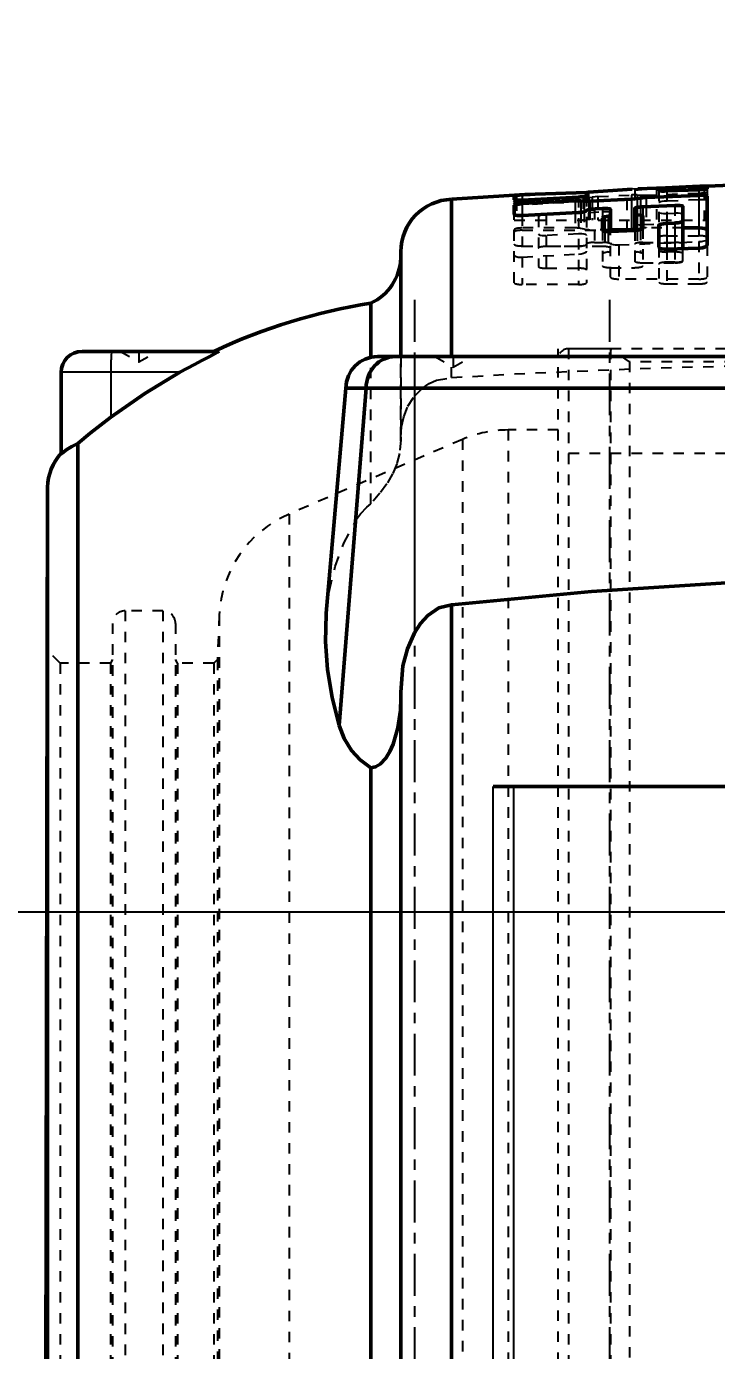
# Model space of a CAD drawing. Header units: millimetres. Extents: x 29178 to 37588, y 1365 to 7305.
# Drawn here: x 33277.7 to 33343.5, y 6421 to 6547.3 of the extents above; entities that cross this region are included whole.
import ezdxf

# ---------------------------------------------------------------- set-up
doc = ezdxf.new("R2010")
doc.units = ezdxf.units.MM
for name, pattern in [('CENTER', [7, 4, -1, 1, -1]), ('CENTER2', [28.575, 19.05, -3.175, 3.175, -3.175]), ('Dashed', [2, 1, -1])]:
    doc.linetypes.add(name, pattern=pattern)
for name, color, linetype, lineweight in [('AM_0', 7, 'Continuous', 50), ('AM_4', 3, 'Continuous', 25), ('AM_7', 7, 'CENTER', 25), ('AM_9', 6, 'Dashed', 25), ('CORTE', 6, 'CENTER2', 35)]:
    doc.layers.add(name, color=color, linetype=linetype, lineweight=lineweight)

# ---------------------------------------------------------------- blocks, each defined once
blk = doc.blocks.new('5_FRB_22_215_location_rng_2_0_in_SKFSNL5246201224KH3024_0')
at = {"layer": 'AM_9'}
for p, q in [((-43, 0), (-43, 108.75)), ((-21, 108.75), (-43, 108.75)), ((-21, 98.75), (-43, 98.75))]:
    blk.add_line(p, q, dxfattribs=at)
blk = doc.blocks.new('10_SNL_524_620_CAP_0_in_SKFSNL5246201224KH3024_0')
at = {"layer": 'AM_0'}
for p, q in [((-35.95, 123.98), (-40.11, 123.68)), ((-33.62, 124.07), (-35.41, 124)), ((-33.4, 124.06), (-30.2, 124.22)), ((-33.4, 123.82), (-33.4, 124.07)), ((-29.57, 123.92), (-32.63, 123.8)), ((-30.2, 124.22), (-29.06, 124.25)), ((-28.8, 124.26), (-28.8, 124)), ((-53.16, 108), (-53.16, 123.01)), ((-47.19, 122.95), (-47.19, 123.37)), ((-46.97, 123.39), (-45.19, 123.51)), ((-41.06, 123.22), (-46.42, 122.93)), ((-46.42, 122.59), (-41.38, 122.87)), ((-45.19, 123.51), (-40.3, 123.67)), ((-40.84, 122.87), (-40.52, 122.84)), ((-40.3, 123.65), (-40.3, 123.33)), ((-39.98, 122.84), (-36.02, 123.03)), ((-35.47, 123.08), (-35.16, 123.13)), ((-34.62, 123.18), (-29.57, 123.38)), ((-28.8, 123.32), (-28.8, 118.61)), ((-47.19, 121.55), (-47.19, 122.46)), ((-41.06, 121.75), (-46.42, 121.46)), ((-38.76, 122.12), (-39.53, 122.09)), ((-38.54, 121.33), (-38.22, 121.41)), ((-38, 122.03), (-38, 119.92)), ((-35.7, 122.13), (-35.7, 120.03)), ((-35.47, 121.53), (-35.16, 121.49)), ((-31.87, 122.42), (-34.93, 122.3)), ((-34.93, 121.38), (-34.93, 120.25)), ((-31.1, 122.32), (-31.1, 118.3)), ((-38.76, 120.08), (-38.76, 121.21)), ((-36.02, 120.1), (-38, 120.1)), ((-35.7, 120.03), (-38, 119.92)), ((-33.4, 118.44), (-33.4, 120.5)), ((-32.63, 120.71), (-31.87, 120.74)), ((-29.57, 120.28), (-31.1, 120.28)), ((-58, 118), (-58, 108)), ((-29.57, 118.36), (-32.63, 118.24)), ((-60.88, 107.93), (-60.88, 113.09)), ((-88.4, 108.5), (-75.38, 108.5)), ((60.24, 108), (-60.24, 108)), ((-90.4, 106.5), (-90.4, 98.72)), ((-63.24, 105), (-65.12, 83.52)), ((-63.9, 72.8), (-61.31, 105)), ((63.24, 105), (-63.24, 105)), ((-88.82, 0), (-88.82, 99.71)), ((-91.89, 0), (-91.7, 95.54)), ((-91.7, 0), (-91.7, 95.54)), ((-53.16, 0), (-53.16, 84.33)), ((-58, 76.06), (-58, 0)), ((-60.88, 0), (-60.88, 68.77)), ((-49.19, 67), (-22.83, 67))]:
    blk.add_line(p, q, dxfattribs=at)
for points in [[(-33.62, 124.07), (-33.48, 124.07), (-33.41, 124.07), (-33.4, 124.07)], [(-32.63, 123.8), (-32.89, 123.79), (-33.11, 123.79), (-33.28, 123.8), (-33.38, 123.81), (-33.4, 123.82)], [(-28.8, 124), (-28.85, 123.98), (-28.97, 123.96), (-29.17, 123.94), (-29.4, 123.93), (-29.57, 123.92)], [(-29.06, 124.25), (-28.9, 124.26), (-28.82, 124.26), (-28.8, 124.26)], [(-47.19, 123.37), (-47.15, 123.37), (-47.02, 123.39), (-46.97, 123.39)], [(-46.42, 122.93), (-46.68, 122.91), (-46.9, 122.91), (-47.07, 122.92), (-47.17, 122.93), (-47.19, 122.95)], [(-47.19, 122.46), (-47.18, 122.47), (-47.11, 122.5), (-46.96, 122.54), (-46.75, 122.57), (-46.5, 122.59), (-46.42, 122.59)], [(-41.38, 122.87), (-41.13, 122.87), (-40.9, 122.87), (-40.84, 122.87)], [(-40.3, 123.33), (-40.34, 123.3), (-40.46, 123.28), (-40.66, 123.25), (-40.9, 123.23), (-41.06, 123.22)], [(-39.98, 122.84), (-40.23, 122.84), (-40.46, 122.84), (-40.52, 122.84)], [(-40.3, 123.65), (-40.25, 123.67), (-40.11, 123.68)], [(-35.47, 123.08), (-35.68, 123.05), (-35.93, 123.03), (-36.02, 123.03)], [(-35.16, 123.13), (-34.95, 123.16), (-34.7, 123.18), (-34.62, 123.18)], [(-29.57, 123.38), (-29.32, 123.39), (-29.09, 123.38), (-28.92, 123.36), (-28.82, 123.34), (-28.8, 123.32)], [(-46.42, 121.46), (-46.68, 121.45), (-46.9, 121.46), (-47.07, 121.49), (-47.17, 121.52), (-47.19, 121.55)], [(-40.3, 121.92), (-40.3, 121.92), (-40.35, 121.87), (-40.48, 121.82), (-40.68, 121.79), (-40.92, 121.76), (-41.06, 121.75)], [(-40.3, 121.92), (-40.29, 121.94), (-40.22, 121.98), (-40.07, 122.02), (-39.86, 122.06), (-39.61, 122.08), (-39.53, 122.09)], [(-38.76, 122.12), (-38.51, 122.13), (-38.28, 122.12), (-38.11, 122.09), (-38.02, 122.06), (-38, 122.03)], [(-38.76, 121.21), (-38.74, 121.25), (-38.64, 121.3), (-38.54, 121.33)], [(-38, 121.53), (-38.02, 121.49), (-38.12, 121.44), (-38.22, 121.41)], [(-35.7, 122.13), (-35.69, 122.15), (-35.62, 122.2), (-35.47, 122.24), (-35.26, 122.27), (-35.01, 122.29), (-34.93, 122.3)], [(-35.47, 121.53), (-35.62, 121.57), (-35.69, 121.62), (-35.7, 121.63)], [(-35.16, 121.49), (-35.01, 121.45), (-34.94, 121.4), (-34.93, 121.38)], [(-31.87, 122.42), (-31.61, 122.43), (-31.39, 122.41), (-31.22, 122.39), (-31.12, 122.35), (-31.1, 122.32)], [(-38, 119.92), (-38.25, 119.92), (-38.48, 119.94), (-38.65, 119.98), (-38.74, 120.04), (-38.76, 120.08)], [(-34.93, 120.25), (-34.94, 120.23), (-35.01, 120.16), (-35.16, 120.11), (-35.37, 120.06), (-35.62, 120.03), (-35.7, 120.03)], [(-33.4, 120.5), (-33.4, 120.52), (-33.32, 120.58), (-33.17, 120.64), (-32.96, 120.68), (-32.72, 120.71), (-32.63, 120.71)], [(-31.1, 120.95), (-31.11, 120.93), (-31.18, 120.87), (-31.33, 120.81), (-31.54, 120.77), (-31.79, 120.75), (-31.87, 120.74)], [(-32.63, 118.24), (-32.89, 118.24), (-33.11, 118.27), (-33.28, 118.32), (-33.38, 118.39), (-33.4, 118.44)], [(-28.8, 118.61), (-28.81, 118.59), (-28.88, 118.51), (-29.03, 118.44), (-29.24, 118.39), (-29.49, 118.36), (-29.57, 118.36)], [(-75.38, 108.5), (-75.39, 108.48), (-75.48, 108.42), (-75.72, 108.28), (-76.3, 107.98), (-76.97, 107.63), (-77.68, 107.25), (-79.07, 106.5)], [(-79.07, 106.5), (-82.43, 104.48), (-85.66, 102.21)], [(-85.66, 102.21), (-86.65, 101.45), (-87.62, 100.68), (-88.82, 99.71)], [(-88.82, 99.71), (-89.39, 99.43), (-89.85, 99.14), (-90.31, 98.78), (-90.4, 98.72)], [(53.16, 84.33), (39.98, 85.56), (26.77, 86.45), (13.54, 86.97), (0.31, 87.15), (-13.08, 86.99), (-26.46, 86.46), (-39.83, 85.58), (-53.16, 84.33)], [(-63.88, 72.81), (-64.56, 75.49), (-65.01, 78.14), (-65.2, 80.8), (-65.13, 83.42), (-65.12, 83.52)], [(-53.16, 84.33), (-54.38, 84.02), (-55.43, 83.31), (-56.13, 82.55), (-56.71, 81.64)], [(-56.71, 81.64), (-57.38, 80.13), (-57.8, 78.49), (-58, 75.98)], [(-60.88, 68.77), (-60.41, 68.86), (-59.98, 69.11), (-59.43, 69.69), (-59.04, 70.33), (-58.73, 71.03), (-58.29, 72.59), (-58.05, 74.23), (-58, 75.45)], [(-60.88, 68.77), (-61.89, 69.52), (-62.72, 70.43), (-63.41, 71.57), (-63.9, 72.8)]]:
    blk.add_lwpolyline(points, dxfattribs=at)
for centre, radius, start, end in [((0, -670.88), 795.67, 91.34212, 92.17519), ((-53, 118), 5.01, 91.847, 180), ((0, -670.88), 795.67, 93.25561, 93.83062), ((-63.01, 117.62), 5.01, 295.2051, 357.44), ((-52.37, 58.75), 55, 98.9011, 115.2482), ((-88.4, 106.5), 2, 90, 180), ((-60.24, 105), 3, 90, 180), ((-86.68, 95.39), 5.03, 137.7534, 178.2516)]:
    blk.add_arc(centre, radius, start, end, dxfattribs=at)
for centre, major_axis, ratio, start_param, end_param in [((-36.02, 120.28), (0.766, 0), 0.224951, 4.712389, 5.139468), ((-29.57, 120.1), (0.766, 0), 0.224951, 0, 1.570796), ((-58.55, 105), (0, -3), 0.920505, 3.141593, 4.712389)]:
    blk.add_ellipse(centre, major_axis=major_axis, ratio=ratio, start_param=start_param, end_param=end_param, dxfattribs=at)
at = {"layer": 'AM_4'}
for p, q in [((-29.06, 124.25), (-29.06, 123.95)), ((-46.97, 123.39), (-46.97, 122.92)), ((-46.42, 122.59), (-46.42, 121.46)), ((-41.38, 122.87), (-41.38, 121.73)), ((-40.84, 122.87), (-40.84, 121.77)), ((-40.52, 122.84), (-40.52, 121.82)), ((-39.98, 122.84), (-39.98, 122.04)), ((-36.02, 123.03), (-36.02, 120.1)), ((-35.47, 123.08), (-35.47, 122.24)), ((-35.16, 123.13), (-35.16, 122.28)), ((-34.62, 123.18), (-34.62, 122.31)), ((-29.57, 123.38), (-29.57, 120.28)), ((-38.54, 121.33), (-38.54, 119.96)), ((-38.22, 121.41), (-38.22, 119.92)), ((-35.47, 121.53), (-35.47, 120.05)), ((-35.16, 121.49), (-35.16, 120.11)), ((-32.63, 120.71), (-32.63, 118.24)), ((-31.87, 120.74), (-31.87, 118.27)), ((-56.71, 108), (-56.71, 81.64)), ((-79.07, 106.5), (-90.4, 106.5)), ((-85.66, 106.5), (-85.66, 102.21)), ((-49.19, 0), (-49.19, 67)), ((-47.22, 0), (-47.22, 67))]:
    blk.add_line(p, q, dxfattribs=at)
blk.add_ellipse((-85.56, 106.5), major_axis=(0, 2), ratio=0.053063, start_param=6.283185, end_param=7.853982, dxfattribs=at)
at = {"layer": 'AM_7'}
for p, q in [((-56.71, 113.4), (-56.71, -5.4)), ((-38.09, 113.4), (-38.09, -5.4)), ((-83, 108.55), (-83, 107.44)), ((-53, 108.05), (-53, 106.94))]:
    blk.add_line(p, q, dxfattribs=at)
at = {"layer": 'AM_9'}
for p, q in [((-35.41, 124), (-35.95, 123.98)), ((-29.57, 124.14), (-35.7, 123.89)), ((-35.7, 123.89), (-33.4, 124.06)), ((-35.7, 123.99), (-35.7, 122.13)), ((-33.62, 124.07), (-33.62, 121)), ((-33.4, 123.82), (-33.4, 120.5)), ((-32.63, 123.8), (-32.63, 120.71)), ((-29.57, 124.14), (-29.57, 123.38)), ((-29.06, 123.95), (-29.06, 121)), ((-28.8, 124), (-28.8, 123.32)), ((-47.19, 122.95), (-47.19, 122.46)), ((-46.97, 122.92), (-46.97, 121)), ((-40.3, 123.67), (-46.42, 123.34)), ((-46.42, 123.34), (-46.42, 122.59)), ((-46.42, 122.79), (-40.61, 123.11)), ((-36.46, 122.98), (-46.42, 122.47)), ((-41.06, 123.22), (-41.06, 114.88)), ((-40.61, 123.11), (-40.61, 121)), ((-40.3, 123.67), (-40.3, 123.65)), ((-40.3, 123.33), (-40.3, 115.05)), ((-40.11, 123.68), (-40.11, 121)), ((-40.07, 123.17), (-39.75, 123.21)), ((-40.07, 123.17), (-40.07, 121)), ((-39.75, 123.21), (-39.75, 121)), ((-39.21, 123.26), (-36.02, 123.41)), ((-39.21, 123.26), (-39.21, 121)), ((-36.46, 122.98), (-36.46, 120.05)), ((-36.02, 123.41), (-36.02, 123.03)), ((-35.47, 123.42), (-35.47, 123.08)), ((-35.47, 123.42), (-35.16, 123.4)), ((-35.16, 123.4), (-35.16, 123.13)), ((-34.62, 123.4), (-29.57, 123.6)), ((-34.62, 123.4), (-34.62, 123.18)), ((-29.57, 122.95), (-32.63, 122.83)), ((-47.19, 115.05), (-47.19, 121.55)), ((-46.42, 121.46), (-46.42, 118.55)), ((-44.89, 121.36), (-44.89, 116.6)), ((-44.13, 121.54), (-38.76, 121.82)), ((-44.13, 121.54), (-44.13, 116.43)), ((-41.38, 121.73), (-41.38, 120.28)), ((-40.84, 121.77), (-40.84, 120.22)), ((-40.52, 121.82), (-40.52, 120.15)), ((-39.98, 122.04), (-39.98, 120.1)), ((-39.53, 122.09), (-39.53, 118.9)), ((-38.76, 122.12), (-38.76, 121.21)), ((-35.47, 122.24), (-35.47, 121.53)), ((-35.16, 122.28), (-35.16, 121.49)), ((-34.93, 122.3), (-34.93, 121.38)), ((-34.62, 122.31), (-34.62, 120.28)), ((-32.63, 121.65), (-31.87, 121.68)), ((-31.87, 122.42), (-31.87, 120.74)), ((-47.19, 121), (-28.8, 121)), ((-41.38, 120.28), (-46.42, 120.28)), ((-46.42, 120.05), (-36.46, 120.05)), ((-40.52, 120.15), (-40.84, 120.22)), ((-38, 120.1), (-39.98, 120.1)), ((-38.76, 120.08), (-38.76, 116.66)), ((-35.7, 120.03), (-35.7, 116.48)), ((-35.16, 120.22), (-35.47, 120.15)), ((-35.47, 120.05), (-35.47, 117.98)), ((-35.16, 120.11), (-35.16, 117.91)), ((-31.87, 120.68), (-34.93, 120.56)), ((-34.93, 120.25), (-34.93, 116.66)), ((-31.1, 120.28), (-34.62, 120.28)), ((-29.57, 120.28), (-29.57, 119.53)), ((-41.06, 119.71), (-44.13, 119.55)), ((-39.53, 118.9), (-38.76, 118.9)), ((-38.54, 119.96), (-38.54, 117.91)), ((-38.22, 119.92), (-38.22, 117.98)), ((-38, 115.57), (-38, 119.92)), ((-37.23, 118.65), (-29.57, 118.97)), ((-34.93, 118.9), (-31.87, 118.9)), ((-32.63, 119.53), (-29.57, 119.53)), ((-29.57, 118.97), (-29.57, 114.93)), ((-58, 117.71), (-58, 117.92)), ((-58, 100.31), (-58, 117.92)), ((-58, 100.07), (-58, 117.71)), ((-58, 99.96), (-58, 117.62)), ((-46.42, 118.55), (-41.06, 118.55)), ((-46.42, 117.49), (-41.06, 117.78)), ((-46.42, 117.49), (-46.42, 114.88)), ((-38.76, 118.5), (-44.13, 118.5)), ((-38.22, 117.98), (-38.54, 117.91)), ((-37.23, 118.65), (-37.23, 115.4)), ((-35.16, 117.91), (-35.47, 117.98)), ((-33.4, 118.44), (-33.4, 115.11)), ((-32.63, 118.24), (-32.63, 114.93)), ((-31.87, 117.98), (-32.63, 117.98)), ((-31.87, 118.27), (-31.87, 116.95)), ((-31.1, 117.12), (-31.1, 118.3)), ((-28.8, 118.61), (-28.8, 115.11)), ((-44.13, 116.43), (-41.06, 116.43)), ((-38, 116.48), (-35.7, 116.48)), ((-34.93, 116.95), (-31.87, 116.95)), ((-31.87, 117), (-32.63, 117)), ((-29.57, 115.4), (-37.23, 115.4)), ((-41.06, 114.88), (-46.42, 114.88)), ((-32.63, 114.93), (-29.57, 114.93)), ((-38, 108.75), (-42, 108.75)), ((-42, 108.75), (-42, 0)), ((-36.21, 107.5), (-38, 108.75)), ((-38, 108.75), (-38, 0)), ((-84.75, 108.5), (-83, 107.49)), ((-83, 107.49), (-81.25, 108.5)), ((-60.88, 93.94), (-60.88, 107.93)), ((-58, 108), (-58, 100.39)), ((-54.75, 108), (-53, 106.99)), ((-53.16, 106), (-53.16, 108)), ((-53, 106.99), (-51.25, 108)), ((-4.14, 107.5), (-36.21, 107.5)), ((-36.21, 107.5), (-36.21, 0)), ((-63.88, 72.81), (-61.29, 105)), ((-56.71, 104.22), (-55.93, 105)), ((-52.12, 100.1), (-68.67, 92.97)), ((-58, 100.31), (-58, 100.07)), ((-52.12, 100.1), (-52.12, 0)), ((-43, 101), (-47.76, 101)), ((-47.76, 101), (-47.76, 0)), ((-68.67, 92.97), (-68.67, 0)), ((-80.7, 83.75), (-84.3, 83.75)), ((-84.3, 83.75), (-84.3, 0)), ((-80.7, 83.75), (-80.7, 0)), ((-85.5, 82.55), (-85.5, 0)), ((-79.5, 82.55), (-79.5, 0)), ((-75.32, 83.32), (-75.5, 79.1)), ((-75.32, 83.32), (-75.32, 0)), ((-90.5, 78.75), (-91.89, 80.14)), ((-85.7, 78.75), (-90.5, 78.75)), ((-90.5, 78.75), (-90.5, 0)), ((-85.5, 79.1), (-85.7, 78.75)), ((-85.7, 78.75), (-85.7, 0)), ((-79.3, 78.75), (-79.5, 79.1)), ((-75.85, 78.75), (-79.3, 78.75)), ((-79.3, 78.75), (-79.3, 0)), ((-75.5, 79.1), (-75.85, 78.75)), ((-75.85, 78.75), (-75.85, 0)), ((-75.5, 79.1), (-75.5, 0)), ((-58, 0), (-58, 75.98)), ((-58, 0), (-58, 75.98)), ((-58, 75.45), (-58, 75.61)), ((-58, 0), (-58, 75.45)), ((-63.9, 72.8), (-63.88, 72.81))]:
    blk.add_line(p, q, dxfattribs=at)
for points in [[(-28.8, 124.14), (-28.85, 124.15), (-28.97, 124.15), (-29.16, 124.15), (-29.4, 124.15), (-29.57, 124.14)], [(-46.42, 123.34), (-46.68, 123.32), (-46.9, 123.3), (-47.07, 123.28), (-47.17, 123.27), (-47.19, 123.26)], [(-47.19, 122.83), (-47.15, 122.8), (-47.02, 122.79), (-46.83, 122.78), (-46.59, 122.79), (-46.42, 122.79)], [(-40.61, 123.11), (-40.36, 123.13), (-40.29, 123.14)], [(-40.29, 123.14), (-40.13, 123.16), (-40.07, 123.17)], [(-39.21, 123.26), (-39.47, 123.24), (-39.69, 123.22), (-39.75, 123.21)], [(-35.7, 122.91), (-35.7, 122.93), (-35.77, 122.95), (-35.92, 122.98), (-36.13, 122.98), (-36.38, 122.98), (-36.46, 122.98)], [(-35.7, 123.42), (-35.93, 123.42), (-36.02, 123.41)], [(-35.47, 123.42), (-35.68, 123.42), (-35.7, 123.42)], [(-35.16, 123.4), (-34.95, 123.39), (-34.7, 123.4), (-34.62, 123.4)], [(-32.63, 122.83), (-32.89, 122.82), (-33.11, 122.79), (-33.28, 122.75), (-33.38, 122.71), (-33.4, 122.69)], [(-29.57, 123.6), (-29.32, 123.62), (-29.09, 123.64), (-28.92, 123.66), (-28.82, 123.69), (-28.8, 123.71)], [(-28.8, 122.86), (-28.81, 122.88), (-28.88, 122.91), (-29.03, 122.94), (-29.24, 122.95), (-29.49, 122.95), (-29.57, 122.95)], [(-46.42, 122.47), (-46.68, 122.45), (-46.9, 122.42), (-47.07, 122.39), (-47.17, 122.35), (-47.19, 122.33)], [(-44.13, 121.54), (-44.38, 121.52), (-44.6, 121.49), (-44.77, 121.44), (-44.87, 121.39), (-44.89, 121.36)], [(-38, 121.71), (-38, 121.73), (-38.07, 121.77), (-38.22, 121.8), (-38.43, 121.82), (-38.68, 121.82), (-38.76, 121.82)], [(-33.4, 121.77), (-33.4, 121.75), (-33.32, 121.71), (-33.17, 121.67), (-32.96, 121.65), (-32.72, 121.65), (-32.63, 121.65)], [(-31.1, 121.56), (-31.11, 121.57), (-31.18, 121.62), (-31.33, 121.66), (-31.54, 121.68), (-31.79, 121.68), (-31.87, 121.68)], [(-35.7, 120.7), (-35.69, 120.68), (-35.62, 120.63), (-35.47, 120.59), (-35.26, 120.56), (-35.01, 120.56), (-34.93, 120.56)], [(-31.87, 120.68), (-31.61, 120.7), (-31.39, 120.74), (-31.22, 120.79), (-31.12, 120.85), (-31.1, 120.89)], [(-44.89, 119.7), (-44.89, 119.7), (-44.85, 119.64), (-44.72, 119.59), (-44.53, 119.56), (-44.29, 119.55), (-44.13, 119.55)], [(-40.3, 119.56), (-40.3, 119.58), (-40.37, 119.64), (-40.52, 119.68), (-40.73, 119.71), (-40.98, 119.72), (-41.06, 119.71)], [(-38, 118.84), (-37.99, 118.81), (-37.92, 118.74), (-37.77, 118.69), (-37.56, 118.66), (-37.31, 118.65), (-37.23, 118.65)], [(-29.57, 118.97), (-29.32, 118.99), (-29.09, 119.03), (-28.92, 119.09), (-28.82, 119.16), (-28.8, 119.21)], [(-47.19, 117.68), (-47.19, 117.68), (-47.14, 117.6), (-47.01, 117.54), (-46.81, 117.5), (-46.57, 117.49), (-46.42, 117.49)], [(-41.06, 117.78), (-40.81, 117.81), (-40.58, 117.86), (-40.41, 117.92), (-40.31, 118), (-40.3, 118.05)], [(-58.53, 108), (-59.4, 107.85), (-60.21, 107.38), (-60.84, 106.64), (-61.21, 105.71), (-61.29, 105)], [(-53.16, 106), (-47.17, 106.35), (-35.18, 106.87), (-23.19, 107.2), (-10.4, 107.39), (2.4, 107.43), (19.33, 107.28), (36.25, 106.85), (53.16, 106)], [(-55.93, 105), (-55.31, 105.43), (-54.6, 105.74), (-53.16, 106)], [(-58, 100.31), (-58, 100.32), (-57.94, 101.29), (-57.73, 102.26), (-57.33, 103.27), (-56.71, 104.22)], [(-58, 100.07), (-58.12, 98.76), (-58.39, 97.76), (-58.79, 96.82), (-59.35, 95.85), (-60, 94.97), (-60.88, 93.94)], [(-62.33, 92.35), (-61.85, 93), (-61.25, 93.63), (-60.88, 93.94)], [(-65.12, 83.52), (-64.82, 85.73), (-64.26, 87.98), (-63.43, 90.21), (-62.31, 92.34)]]:
    blk.add_lwpolyline(points, dxfattribs=at)
for centre, radius, start, end in [((-53, 118), 5.01, 180, 180.9706), ((-63.01, 117.62), 5.01, 357.44, 0.9706), ((-42, 107.75), 1, 90, 180), ((-47.76, 89.98), 11.02, 90, 113.3071), ((-64.31, 82.85), 11.02, 113.3071, 177.5572), ((-84.3, 82.55), 1.2, 90, 180), ((-80.7, 82.55), 1.2, 360, 90)]:
    blk.add_arc(centre, radius, start, end, dxfattribs=at)
for centre, start_param, end_param in [((-46.42, 120.1), 1.570796, 3.141593), ((-46.42, 119.88), 1.570796, 3.141593), ((-41.38, 120.1), 0.785398, 1.570796), ((-39.98, 120.28), 3.926991, 4.712389), ((-36.46, 119.88), 0, 1.570796), ((-36.02, 120.28), -1.143718, -0.785398), ((-34.62, 120.1), -4.28531, -3.926991), ((-34.62, 120.1), 1.570796, 1.997875), ((-39.53, 118.72), 1.570796, 3.141593), ((-38.76, 118.72), 6.283185, 7.853982), ((-34.93, 118.72), 1.570796, 3.141593), ((-32.63, 119.36), 1.570796, 3.141593), ((-31.87, 118.72), 6.283185, 7.853982), ((-29.57, 119.36), 0, 1.570796), ((-46.42, 118.72), 3.141593, 4.712389), ((-44.13, 118.33), 1.570796, 3.141593), ((-41.06, 118.72), 4.712389, 6.283185), ((-38.76, 118.33), 0, 1.570796), ((-38, 117.79), 2.356194, 3.141593), ((-38.76, 118.11), 5.497787, 6.283185), ((-34.93, 118.11), 3.141593, 3.926991), ((-35.7, 117.79), 0, 0.785398), ((-32.63, 118.15), 3.141593, 4.712389), ((-31.87, 117.81), 0, 1.570796), ((-44.13, 116.6), 3.141593, 4.712389), ((-41.06, 116.26), 0, 1.570796), ((-38, 116.66), 3.141593, 4.712389), ((-34.93, 117.12), 3.141593, 4.712389), ((-35.7, 116.66), 4.712389, 6.283185), ((-32.63, 116.83), 1.570796, 3.141593), ((-31.87, 117.17), 4.712389, 6.283185), ((-31.87, 117.12), 4.712389, 6.283185), ((-46.42, 115.05), 3.141593, 4.712389), ((-41.06, 115.05), 4.712389, 6.283185), ((-37.23, 115.57), 3.141593, 4.712389), ((-32.63, 115.11), 3.141593, 4.712389), ((-29.57, 115.57), 4.712389, 6.283185), ((-29.57, 115.11), 4.712389, 6.283185)]:
    blk.add_ellipse(centre, major_axis=(0.766, 0), ratio=0.224951, start_param=start_param, end_param=end_param, dxfattribs=at)

msp = doc.modelspace()

# ---------------------------------------------------------------- linework, layer by layer
at = {"color": 7}
msp.add_line((33596.36, 6462.84), (33251.36, 6462.84), dxfattribs=at)
at = {"layer": 'CORTE', "linetype": 'CENTER2', "ltscale": 10}
msp.add_circle((33197.81, 6406.59), 298.45, dxfattribs=at)

# ---------------------------------------------------------------- block references
for name in ['10_SNL_524_620_CAP_0_in_SKFSNL5246201224KH3024_0', '5_FRB_22_215_location_rng_2_0_in_SKFSNL5246201224KH3024_0']:
    msp.add_blockref(name, (33371.36, 6407.84))

doc.saveas('drawing.dxf')
